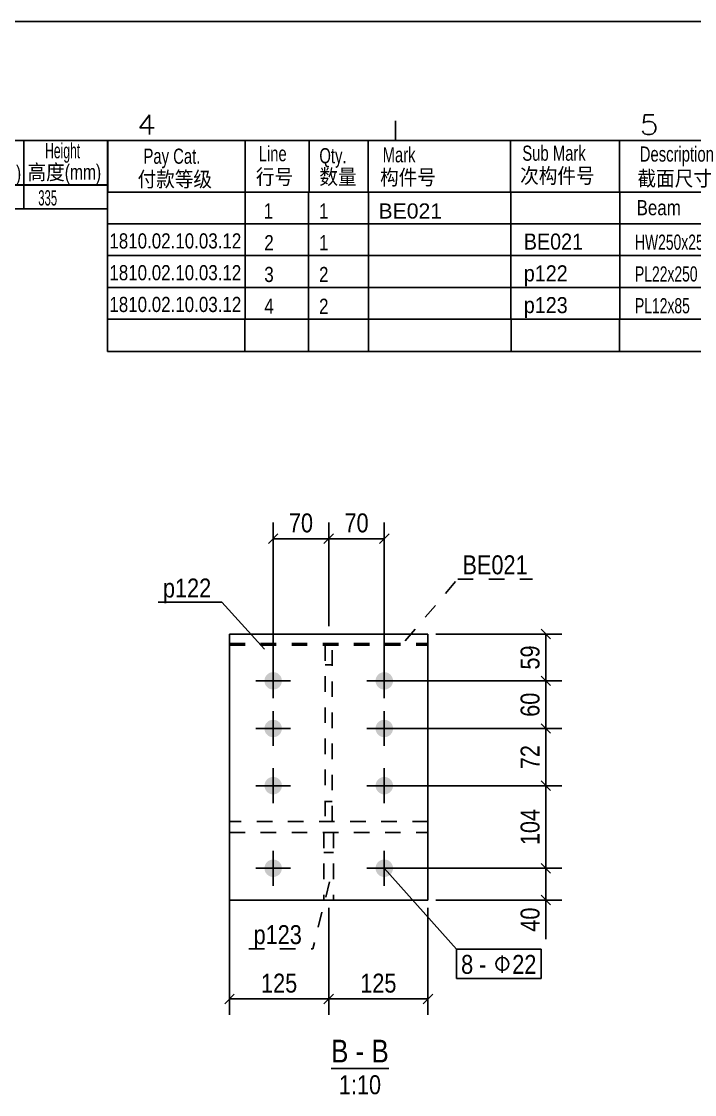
# Model space of a CAD drawing. Header units: millimetres. Extents: x -66 to 354, y -113 to 184.
# Drawn here: x 165.4 to 250.2, y 48.7 to 183.8 of the extents above; entities that cross this region are included whole.
import ezdxf

# ---------------------------------------------------------------- set-up
doc = ezdxf.new("R2010")
doc.units = ezdxf.units.MM
doc.linetypes.add('DXK_LINE_DOT2', pattern=[3.9198, 1.9599, -1.9599])
doc.styles.add('Arial', font='ARIAL.TTF', dxfattribs={"height": 0.2})
doc.styles.add('Arial Narrow', font='ARIALN.TTF', dxfattribs={"height": 0.2})

# ---------------------------------------------------------------- blocks, each defined once
blk = doc.blocks.new('Unknown-234527029-4379')
at = {"color": 7, "linetype": 'Continuous'}
for p, q in [((339.19, 168.84), (176.3, 168.84)), ((176.3, 162.35), (176.3, 168.84)), ((193.59, 162.35), (193.59, 168.84)), ((201.66, 162.35), (201.66, 168.84)), ((209.09, 162.35), (209.09, 168.84)), ((227.04, 162.35), (227.04, 168.84)), ((240.75, 162.35), (240.75, 168.84)), ((264.68, 162.35), (264.68, 168.84)), ((277.48, 162.35), (277.48, 168.84)), ((292.53, 162.35), (292.53, 168.84)), ((304.5, 162.35), (304.5, 168.84)), ((316.52, 162.35), (316.52, 168.84)), ((327.18, 162.35), (327.18, 168.84)), ((339.19, 168.84), (339.19, 162.35)), ((339.17, 162.35), (176.23, 162.35)), ((176.23, 162.35), (339.19, 162.35)), ((176.23, 162.35), (176.23, 158.35)), ((193.57, 162.35), (193.57, 158.35)), ((201.57, 162.35), (201.57, 158.35)), ((209.13, 162.35), (209.13, 158.35)), ((227.05, 162.35), (227.05, 158.35)), ((240.79, 162.35), (240.79, 158.35)), ((264.72, 162.35), (264.72, 158.35)), ((277.48, 162.35), (277.48, 158.35)), ((292.53, 162.35), (292.53, 158.35)), ((304.53, 162.35), (304.53, 158.35)), ((316.53, 162.35), (316.53, 158.35)), ((327.19, 162.35), (327.19, 158.35)), ((339.19, 162.35), (339.19, 158.35)), ((339.18, 158.35), (176.23, 158.35)), ((339.18, 158.35), (176.23, 158.35)), ((176.23, 158.35), (176.23, 154.35)), ((193.57, 158.35), (193.57, 154.35)), ((193.57, 158.35), (193.57, 154.35)), ((201.57, 158.35), (201.57, 154.35)), ((209.13, 158.35), (209.13, 154.35)), ((227.05, 158.35), (227.05, 154.35)), ((240.79, 158.35), (240.79, 154.35)), ((264.73, 158.35), (264.73, 154.35)), ((277.48, 158.35), (277.48, 154.35)), ((292.53, 158.35), (292.53, 154.35)), ((304.53, 158.35), (304.53, 154.35)), ((316.53, 158.35), (316.53, 154.35)), ((327.19, 158.35), (327.19, 154.35)), ((339.19, 158.35), (339.19, 154.35)), ((176.23, 154.35), (339.19, 154.35)), ((339.18, 154.35), (176.23, 154.35)), ((176.23, 154.35), (176.23, 150.35)), ((193.57, 154.35), (193.57, 150.35)), ((193.57, 154.35), (193.57, 150.35)), ((201.57, 154.35), (201.57, 150.35)), ((209.13, 154.35), (209.13, 150.35)), ((227.05, 154.35), (227.05, 150.35)), ((240.79, 154.35), (240.79, 150.35)), ((264.73, 154.35), (264.73, 150.35)), ((277.48, 154.35), (277.48, 150.35)), ((292.53, 154.35), (292.53, 150.35)), ((304.53, 154.35), (304.53, 150.35)), ((316.53, 154.35), (316.53, 150.35)), ((327.19, 154.35), (327.19, 150.35)), ((339.19, 154.35), (339.19, 150.35)), ((176.23, 150.35), (339.19, 150.35)), ((339.18, 150.35), (176.23, 150.35)), ((176.23, 150.35), (176.23, 146.35)), ((193.57, 150.35), (193.57, 146.35)), ((193.57, 150.35), (193.57, 146.35)), ((201.57, 150.35), (201.57, 146.35)), ((209.13, 150.35), (209.13, 146.35)), ((227.05, 150.35), (227.05, 146.35)), ((240.79, 150.35), (240.79, 146.35)), ((264.73, 150.35), (264.73, 146.35)), ((277.48, 150.35), (277.48, 146.35)), ((292.53, 150.35), (292.53, 146.35)), ((304.53, 150.35), (304.53, 146.35)), ((316.53, 150.35), (316.53, 146.35)), ((327.19, 150.35), (327.19, 146.35)), ((339.19, 150.35), (339.19, 146.35)), ((176.23, 146.35), (339.19, 146.35)), ((176.23, 146.35), (176.23, 142.27)), ((339.12, 146.35), (176.23, 146.35)), ((193.55, 146.35), (193.55, 142.27)), ((201.55, 146.35), (201.55, 142.27)), ((209.15, 146.35), (209.15, 142.27)), ((227.11, 146.35), (227.11, 142.27)), ((240.77, 146.35), (240.77, 142.27)), ((277.44, 146.35), (277.44, 142.28)), ((292.51, 146.34), (292.51, 142.27)), ((304.33, 146.35), (304.33, 142.35)), ((316.51, 146.35), (316.51, 142.27)), ((327.18, 146.35), (327.18, 142.27)), ((339.19, 146.35), (339.19, 142.27)), ((339.12, 142.27), (176.23, 142.27))]:
    blk.add_line(p, q, dxfattribs=at)
at = {"color": 3, "style": 'Arial'}
for s, height, width, p in [('Pay Cat.', 1.91, 0.7, (180.78, 165.92)), ('Line', 1.91, 0.7, (195.29, 166.24)), ('Qty.', 1.91, 0.7, (202.94, 165.98)), ('Mark', 1.91, 0.7, (210.91, 166.1)), ('Sub Mark', 1.91, 0.7, (228.51, 166.3)), ('Description', 1.9102, 0.7, (243.31, 166.19)), ('ABM', 1.91, 0.7, (308.57, 165.98)), ('Weight', 1.91, 0.7, (317.64, 165.98)), ('REMARK', 1.91, 0.7, (328.57, 165.98)), ('行号', 1.91, 0.9, (194.94, 163.32)), ('数量', 1.91, 0.9, (202.94, 163.32)), ('构件号', 1.91, 0.9, (210.59, 163.26)), ('次构件号', 1.91, 0.9, (228.24, 163.46)), ('截面尺寸', 1.91, 0.9, (243.02, 163.12)), ('材料订单号', 1.91, 0.9, (304.57, 163.32)), ('重量(kg)', 1.91, 0.9, (317.64, 163.32)), ('备 注', 1.91, 0.9, (329.9, 163.32))]:
    blk.add_text(s, height=height, dxfattribs=dict(at, width=width)).set_placement(p)
at = {"color": 3, "linetype": 'Continuous'}
for s, height, style, width, p in [('Material', 1.91, 'Arial', 0.7, (266.77, 165.97)), ('Finish', 1.91, 'Arial', 0.7, (294.71, 165.97)), ('付款等级', 1.91, 'Arial', 0.9, (180.03, 163.02)), ('材质', 1.91, 'Arial', 0.9, (267.84, 162.84)), ('油漆', 1.91, 'Arial', 0.7, (295.25, 163.23)), ('1', 1.91, 'Arial', 0.8, (195.91, 159.02)), ('1', 1.91, 'Arial', 0.8, (202.9, 159.02)), ('Beam', 1.91, 'Arial', 0.8, (242.91, 159.44)), ('1810.02.10.03.12', 1.9102, 'Arial', 0.8, (176.48, 155.25)), ('2', 1.91, 'Arial', 0.8, (196, 155.03)), ('1', 1.91, 'Arial', 0.8, (202.9, 155.02)), ('BE021', 2.022, 'Arial', 0.88, (228.7, 155.11)), ('HW250x250x9x14', 1.9089, 'Arial Narrow', 0.8, (242.71, 155.09)), ('Q355B', 1.91, 'Arial', 0.6, (266.21, 155.21)), ('9704', 1.91, 'Arial', 0.8, (279.77, 155.22)), ('G', 1.91, 'Arial', 0.8, (295.61, 155.27)), ('697.04', 1.91, 'Arial', 0.7, (317.17, 155.23)), ('1810.02.10.03.12', 1.9102, 'Arial', 0.8, (176.48, 151.25)), ('3', 1.91, 'Arial', 0.8, (196, 151.03)), ('2', 1.91, 'Arial', 0.8, (202.9, 151.02)), ('p122', 2.022, 'Arial', 0.88, (228.7, 151.11)), ('PL22x250', 1.909, 'Arial Narrow', 0.8, (242.71, 151.09)), ('Q355B', 1.91, 'Arial', 0.6, (266.21, 151.21)), ('335', 1.91, 'Arial', 0.8, (279.77, 151.22)), ('G', 1.91, 'Arial', 0.8, (295.61, 151.27)), ('28.93', 1.91, 'Arial', 0.7, (317.17, 151.23)), ('1810.02.10.03.12', 1.9102, 'Arial', 0.8, (176.48, 147.25)), ('4', 1.91, 'Arial', 0.8, (196, 147.03)), ('2', 1.91, 'Arial', 0.8, (202.9, 147.02)), ('p123', 2.022, 'Arial', 0.88, (228.7, 147.11)), ('PL12x85', 1.909, 'Arial Narrow', 0.8, (242.71, 147.09)), ('Q355B', 1.91, 'Arial', 0.6, (266.21, 147.21)), ('155', 1.91, 'Arial', 0.8, (279.77, 147.22)), ('G', 1.91, 'Arial', 0.8, (295.61, 147.27)), ('1.47', 1.91, 'Arial', 0.7, (317.17, 147.23)), ('TOTAL', 2.022, 'Arial', 0.7, (307, 143.19)), ('727.43', 1.91, 'Arial', 0.7, (317.08, 143.31))]:
    blk.add_text(s, height=height, dxfattribs=dict(at, style=style, width=width)).set_placement(p)
at = {"color": 3, "style": 'Arial'}
for s, p in [('Length', (279.77, 165.97)), ('长度(mm)', (279.77, 163.3))]:
    blk.add_text(s, height=1.91, dxfattribs=at).set_placement(p)
at = {"color": 3, "linetype": 'Continuous', "style": 'Arial'}
blk.add_text('BE021', height=1.91, dxfattribs=at).set_placement((210.39, 159.02))
blk = doc.blocks.new('Unknown-234527029-4382')
at = {"color": 7, "linetype": 'Continuous'}
for p, q in [((143.2, 163.26), (143.2, 168.84)), ((176.24, 168.84), (143.2, 168.84)), ((155.92, 163.26), (155.92, 168.84)), ((165.7, 163.25), (165.7, 168.83)), ((176.24, 163.26), (176.24, 168.84)), ((176.24, 163.26), (143.2, 163.26)), ((143.2, 163.24), (176.23, 163.24)), ((143.2, 163.24), (143.2, 160.24)), ((155.97, 163.24), (155.97, 160.24)), ((165.7, 163.24), (165.7, 160.24)), ((176.23, 163.24), (176.23, 160.24)), ((176.23, 160.24), (143.2, 160.24))]:
    blk.add_line(p, q, dxfattribs=at)
at = {"color": 3, "style": 'Arial Narrow'}
for s, p in [('Length', (145.98, 166.58)), ('长度(mm)', (144.2, 163.8))]:
    blk.add_text(s, height=1.909, dxfattribs=at).set_placement(p)
at = {"color": 3, "linetype": 'Continuous', "style": 'Arial Narrow'}
for s, width, p in [('Width', 0.7, (158.26, 166.43)), ('Height', 0.7, (168.38, 166.61)), ('宽度(mm)', 0.9, (156.09, 163.81)), ('高度(mm)', 0.9, (166.17, 163.91)), ('9748', 0.65, (146.09, 160.67)), ('250', 0.65, (159.88, 160.56)), ('335', 0.65, (167.52, 160.67))]:
    blk.add_text(s, height=1.909, dxfattribs=dict(at, width=width)).set_placement(p)
blk = doc.blocks.new('Unknown-234527029-4389')
at = {"color": 7, "linetype": 'Continuous'}
for p, q in [((354.19, 183.84), (-65.81, 183.84)), ((181.52, 172.09), (180.33, 170.43)), ((181.52, 169.59), (181.52, 172.09)), ((243.78, 171.02), (243.9, 172.09)), ((243.9, 172.09), (245.09, 172.09)), ((180.33, 170.43), (182.11, 170.43)), ((212.53, 171.34), (212.53, 168.84)), ((243.9, 171.14), (243.78, 171.02)), ((244.26, 171.26), (243.9, 171.14)), ((244.62, 171.26), (244.26, 171.26)), ((244.97, 171.14), (244.62, 171.26)), ((245.21, 170.9), (244.97, 171.14)), ((245.33, 170.55), (245.21, 170.9)), ((245.21, 169.95), (245.33, 170.31)), ((245.33, 170.31), (245.33, 170.55)), ((243.66, 170.07), (243.78, 169.83)), ((243.78, 169.83), (243.9, 169.71)), ((243.9, 169.71), (244.26, 169.59)), ((244.26, 169.59), (244.62, 169.59)), ((244.62, 169.59), (244.97, 169.71)), ((244.97, 169.71), (245.21, 169.95)), ((339.19, 168.84), (-40.81, 168.84))]:
    blk.add_line(p, q, dxfattribs=at)
blk = doc.blocks.new('Unknown-234527029-13 - 1982')
at = {"color": 6, "linetype": 'Continuous'}
blk.add_line((204.42, 51.99), (211.69, 51.99), dxfattribs=at)
at = {"color": 0, "linetype": 'Continuous'}
for points in [[(206.61, 52.74), (206.61, 55.74), (204.42, 55.74), (204.42, 52.74)], [(208.6, 52.74), (208.6, 55.74), (207.51, 55.74), (207.51, 52.74)], [(211.69, 52.74), (211.69, 55.74), (209.5, 55.74), (209.5, 52.74)], [(210.72, 48.74), (210.72, 51.24), (205.39, 51.24), (205.39, 48.74)]]:
    blk.add_wipeout(points, dxfattribs=at)
at = {"color": 6, "linetype": 'Continuous', "style": 'Arial Narrow'}
for s, height, p in [('B', 2.86, (204.42, 52.74)), ('B', 2.86, (209.5, 52.74)), ('-', 2.86, (207.51, 52.74)), ('1:10', 2.386, (205.39, 48.74))]:
    blk.add_text(s, height=height, dxfattribs=at).set_placement(p)
blk = doc.blocks.new('Part-234527029-1984 - 1982')
at = {"color": 7, "linetype": 'DXK_LINE_DOT2'}
for p, q in [((204.72, 81.7), (203.52, 81.7)), ((203.52, 81.7), (203.52, 73.2)), ((204.72, 81.7), (204.72, 73.2)), ((204.72, 79.2), (203.52, 79.2)), ((204.72, 73.2), (203.52, 73.2))]:
    blk.add_line(p, q, dxfattribs=at)
blk = doc.blocks.new('Part-234527029-1983 - 1982')
at = {"color": 2, "linetype": 'Continuous'}
for p, q in [((191.62, 73.2), (191.62, 106.7)), ((191.62, 106.7), (216.62, 106.7)), ((216.62, 106.7), (216.62, 73.2)), ((216.62, 73.2), (191.62, 73.2))]:
    blk.add_line(p, q, dxfattribs=at)
blk = doc.blocks.new('Part-234527029-1989 - 1982')
at = {"color": 7, "linetype": 'DXK_LINE_DOT2'}
for p, q in [((191.62, 106.7), (216.62, 106.7)), ((191.62, 106.7), (191.62, 105.3)), ((191.62, 105.5), (216.62, 105.5)), ((216.62, 106.7), (216.62, 105.3)), ((191.62, 105.3), (216.62, 105.3)), ((203.67, 105.3), (203.67, 83.1)), ((204.57, 83.1), (204.57, 105.3)), ((203.67, 102.8), (204.57, 102.8)), ((204.57, 85.6), (203.67, 85.6)), ((216.62, 83.1), (191.62, 83.1)), ((191.62, 83.1), (191.62, 81.7)), ((216.62, 81.7), (216.62, 83.1)), ((191.62, 81.7), (216.62, 81.7))]:
    blk.add_line(p, q, dxfattribs=at)
blk = doc.blocks.new('Bolt-234527029-1990 - 1982')
at = {"linetype": 'Continuous'}
for points in [[(196.02, 100.8, -1), (198.22, 100.8, -1)], [(210.02, 100.8, -1), (212.22, 100.8, -1)], [(196.02, 94.8, -1), (198.22, 94.8, -1)], [(210.02, 94.8, -1), (212.22, 94.8, -1)], [(196.02, 87.6, -1), (198.22, 87.6, -1)], [(210.02, 87.6, -1), (212.22, 87.6, -1)], [(196.02, 77.2, -1), (198.22, 77.2, -1)], [(210.02, 77.2, -1), (212.22, 77.2, -1)]]:
    blk.add_hatch(color=3, dxfattribs=at).paths.add_polyline_path(points)
at = {"color": 3, "linetype": 'Continuous'}
for p, q in [((197.12, 98.6), (197.12, 103)), ((211.12, 98.6), (211.12, 103)), ((194.92, 100.8), (199.32, 100.8)), ((208.92, 100.8), (213.32, 100.8)), ((197.12, 92.6), (197.12, 97)), ((211.12, 92.6), (211.12, 97)), ((194.92, 94.8), (199.32, 94.8)), ((208.92, 94.8), (213.32, 94.8)), ((197.12, 85.4), (197.12, 89.8)), ((211.12, 85.4), (211.12, 89.8)), ((194.92, 87.6), (199.32, 87.6)), ((208.92, 87.6), (213.32, 87.6)), ((197.12, 75), (197.12, 79.4)), ((211.12, 75), (211.12, 79.4)), ((194.92, 77.2), (199.32, 77.2)), ((208.92, 77.2), (213.32, 77.2))]:
    blk.add_line(p, q, dxfattribs=at)
blk = doc.blocks.new('StraightDimension-234527029-2087 - 1982')
at = {"color": 7, "linetype": 'Continuous'}
for p, q in [((204.12, 107.7), (204.12, 120.75)), ((211.12, 101.8), (211.12, 120.75)), ((204.72, 119.3), (203.52, 118.1)), ((210.52, 118.1), (211.72, 119.3)), ((204.12, 118.7), (211.12, 118.7))]:
    blk.add_line(p, q, dxfattribs=at)
at = {"color": 0}
blk.add_wipeout([(209.65, 119), (209.65, 122.5), (205.6, 122.5), (205.6, 119)], dxfattribs=at)
at = {"color": 4, "style": 'Arial Narrow'}
blk.add_text('70', height=2.386, dxfattribs=at).set_placement((206.1, 119.5))
blk = doc.blocks.new('StraightDimension-234527029-4112 - 1982')
at = {"color": 7, "linetype": 'Continuous'}
for p, q in [((232.08, 87), (230.88, 88.2)), ((212.12, 87.6), (233.48, 87.6)), ((231.48, 77.2), (231.48, 87.6)), ((212.12, 77.2), (233.48, 77.2)), ((230.88, 77.8), (232.08, 76.6))]:
    blk.add_line(p, q, dxfattribs=at)
at = {"color": 0}
blk.add_wipeout([(231.18, 85.18), (227.68, 85.18), (227.68, 79.61), (231.18, 79.61)], dxfattribs=at)
at = {"color": 4, "style": 'Arial Narrow'}
blk.add_text('104', height=2.386, rotation=90.0002, dxfattribs=at).set_placement((230.68, 80.11))
blk = doc.blocks.new('StraightDimension-234527029-2088 - 1982')
at = {"color": 7, "linetype": 'Continuous'}
for p, q in [((197.12, 101.8), (197.12, 120.75)), ((204.12, 107.7), (204.12, 120.75)), ((197.72, 119.3), (196.52, 118.1)), ((203.52, 118.1), (204.72, 119.3)), ((197.12, 118.7), (204.12, 118.7))]:
    blk.add_line(p, q, dxfattribs=at)
at = {"color": 0}
blk.add_wipeout([(202.65, 119), (202.65, 122.5), (198.6, 122.5), (198.6, 119)], dxfattribs=at)
at = {"color": 4, "style": 'Arial Narrow'}
blk.add_text('70', height=2.386, dxfattribs=at).set_placement((199.1, 119.5))
blk = doc.blocks.new('StraightDimension-234527029-4109 - 1982')
at = {"color": 7, "linetype": 'Continuous'}
for p, q in [((232.08, 106.1), (230.88, 107.3)), ((217.62, 106.7), (233.48, 106.7)), ((231.48, 100.8), (231.48, 106.7)), ((230.88, 101.4), (232.08, 100.2)), ((212.12, 100.8), (233.48, 100.8))]:
    blk.add_line(p, q, dxfattribs=at)
at = {"color": 0}
blk.add_wipeout([(231.18, 105.77), (227.68, 105.77), (227.68, 101.72), (231.18, 101.72)], dxfattribs=at)
at = {"color": 4, "style": 'Arial Narrow'}
blk.add_text('59', height=2.386, rotation=90.0002, dxfattribs=at).set_placement((230.68, 102.22))
blk = doc.blocks.new('StraightDimension-234527029-4110 - 1982')
at = {"color": 7, "linetype": 'Continuous'}
for p, q in [((232.08, 100.2), (230.88, 101.4)), ((212.12, 100.8), (233.48, 100.8)), ((231.48, 94.8), (231.48, 100.8)), ((212.12, 94.8), (233.48, 94.8)), ((230.88, 95.4), (232.08, 94.2))]:
    blk.add_line(p, q, dxfattribs=at)
at = {"color": 0}
blk.add_wipeout([(231.18, 99.82), (227.68, 99.82), (227.68, 95.77), (231.18, 95.77)], dxfattribs=at)
at = {"color": 4, "style": 'Arial Narrow'}
blk.add_text('60', height=2.386, rotation=90.0002, dxfattribs=at).set_placement((230.68, 96.27))
blk = doc.blocks.new('StraightDimension-234527029-4111 - 1982')
at = {"color": 7, "linetype": 'Continuous'}
for p, q in [((212.12, 94.8), (233.48, 94.8)), ((232.08, 94.2), (230.88, 95.4)), ((231.48, 87.6), (231.48, 94.8)), ((230.88, 88.2), (232.08, 87)), ((212.12, 87.6), (233.48, 87.6))]:
    blk.add_line(p, q, dxfattribs=at)
at = {"color": 0}
blk.add_wipeout([(231.18, 93.22), (227.68, 93.22), (227.68, 89.17), (231.18, 89.17)], dxfattribs=at)
at = {"color": 4, "style": 'Arial Narrow'}
blk.add_text('72', height=2.386, rotation=90.0002, dxfattribs=at).set_placement((230.68, 89.67))
blk = doc.blocks.new('StraightDimension-234527029-4113 - 1982')
at = {"color": 7, "linetype": 'Continuous'}
for p, q in [((212.12, 77.2), (233.48, 77.2)), ((230.88, 77.8), (232.08, 76.6)), ((231.48, 73.2), (231.48, 77.2)), ((217.62, 73.2), (233.48, 73.2)), ((232.08, 72.6), (230.88, 73.8))]:
    blk.add_line(p, q, dxfattribs=at)
at = {"color": 0}
blk.add_wipeout([(231.18, 72.76), (227.68, 72.76), (227.68, 68.71), (231.18, 68.71)], dxfattribs=at)
at = {"color": 7, "linetype": 'Continuous'}
blk.add_line((231.48, 73.2), (231.48, 68.28), dxfattribs=at)
blk.add_line((231.48, 73.2), (231.48, 68.28), dxfattribs=at)
at = {"color": 4, "style": 'Arial Narrow'}
blk.add_text('40', height=2.386, rotation=90.0002, dxfattribs=at).set_placement((230.68, 69.21))
blk = doc.blocks.new('StraightDimension-234527029-4214 - 1982')
at = {"color": 7, "linetype": 'Continuous'}
for p, q in [((204.12, 72.2), (204.12, 58.74)), ((216.62, 72.2), (216.62, 58.74)), ((204.72, 61.34), (203.52, 60.14)), ((216.02, 60.14), (217.22, 61.34)), ((204.12, 60.74), (216.62, 60.74))]:
    blk.add_line(p, q, dxfattribs=at)
at = {"color": 0}
blk.add_wipeout([(213.16, 61.04), (213.16, 64.54), (207.59, 64.54), (207.59, 61.04)], dxfattribs=at)
at = {"color": 4, "style": 'Arial Narrow'}
blk.add_text('125', height=2.386, dxfattribs=at).set_placement((208.09, 61.54))
blk = doc.blocks.new('StraightDimension-234527029-4215 - 1982')
at = {"color": 7, "linetype": 'Continuous'}
for p, q in [((191.62, 80.7), (191.62, 58.74)), ((204.12, 72.2), (204.12, 58.74)), ((192.22, 61.34), (191.02, 60.14)), ((203.52, 60.14), (204.72, 61.34)), ((191.62, 60.74), (204.12, 60.74))]:
    blk.add_line(p, q, dxfattribs=at)
at = {"color": 0}
blk.add_wipeout([(200.66, 61.04), (200.66, 64.54), (195.09, 64.54), (195.09, 61.04)], dxfattribs=at)
at = {"color": 4, "style": 'Arial Narrow'}
blk.add_text('125', height=2.386, dxfattribs=at).set_placement((195.59, 61.54))
blk = doc.blocks.new('Mark-234527029-2008 - 1982')
at = {"color": 7, "linetype": 'DXK_LINE_DOT2'}
blk.add_line((204.22, 75.47), (202.1, 67.05), dxfattribs=at)
at = {"color": 0}
blk.add_wipeout([(200.75, 67.65), (200.75, 70.15), (194.65, 70.15), (194.65, 67.65)], dxfattribs=at)
blk.add_wipeout([(200.75, 67.65), (200.75, 70.15), (194.65, 70.15), (194.65, 67.65)], dxfattribs=at)
at = {"color": 7, "linetype": 'DXK_LINE_DOT2'}
blk.add_line((194.05, 67.05), (202.1, 67.05), dxfattribs=at)
at = {"color": 3, "style": 'Arial Narrow'}
blk.add_text('p123', height=2.386, dxfattribs=at).set_placement((194.65, 67.65))
blk = doc.blocks.new('Mark-234527029-2005 - 1982')
at = {"color": 7, "linetype": 'Continuous'}
blk.add_line((196.03, 104.78), (190.67, 110.7), dxfattribs=at)
at = {"color": 0}
blk.add_wipeout([(189.32, 111.3), (189.32, 113.8), (183.23, 113.8), (183.23, 111.3)], dxfattribs=at)
blk.add_wipeout([(189.32, 111.3), (189.32, 113.8), (183.23, 113.8), (183.23, 111.3)], dxfattribs=at)
at = {"color": 7, "linetype": 'Continuous'}
blk.add_line((182.63, 110.7), (190.67, 110.7), dxfattribs=at)
at = {"color": 3, "style": 'Arial Narrow'}
blk.add_text('p122', height=2.386, dxfattribs=at).set_placement((183.23, 111.3))
blk = doc.blocks.new('Mark-234527029-2011 - 1982')
at = {"color": 0}
blk.add_wipeout([(229.19, 114.22), (229.19, 116.72), (220.97, 116.72), (220.97, 114.22)], dxfattribs=at)
blk.add_wipeout([(229.19, 114.22), (229.19, 116.72), (220.97, 116.72), (220.97, 114.22)], dxfattribs=at)
at = {"color": 7, "linetype": 'DXK_LINE_DOT2'}
for p, q in [((213.74, 105.83), (220.37, 113.62)), ((220.37, 113.62), (229.79, 113.62))]:
    blk.add_line(p, q, dxfattribs=at)
at = {"color": 3, "style": 'Arial Narrow'}
blk.add_text('BE021', height=2.386, dxfattribs=at).set_placement((220.97, 114.22))
blk = doc.blocks.new('Mark-234527029-2095 - 1982')
at = {"color": 0}
for points in [[(222.32, 63.9), (222.32, 66.4), (220.8, 66.4), (220.8, 63.9)], [(223.99, 63.9), (223.99, 66.4), (223.07, 66.4), (223.07, 63.9)], [(227.24, 63.9), (227.24, 66.4), (224.74, 66.4), (224.74, 63.9)]]:
    blk.add_wipeout(points, dxfattribs=at)
at = {"color": 3, "linetype": 'Continuous'}
blk.add_line((225.99, 64.02), (225.99, 66.21), dxfattribs=at)
at = {"color": 0}
for points in [[(222.32, 63.9), (222.32, 66.4), (220.8, 66.4), (220.8, 63.9)], [(223.99, 63.9), (223.99, 66.4), (223.07, 66.4), (223.07, 63.9)], [(230.28, 63.9), (230.28, 66.4), (227.24, 66.4), (227.24, 63.9)]]:
    blk.add_wipeout(points, dxfattribs=at)
at = {"color": 7, "linetype": 'Continuous'}
for p in [(211.12, 77.2), (220.2, 63.3)]:
    blk.add_line(p, (220.2, 67), dxfattribs=at)
at = {"color": 3, "style": 'Arial Narrow'}
for s, p in [('8', (220.8, 63.9)), ('-', (223.07, 63.9))]:
    blk.add_text(s, height=2.39, dxfattribs=at).set_placement(p)
at = {"color": 0}
blk.add_wipeout([(230.28, 63.9), (230.28, 66.4), (227.24, 66.4), (227.24, 63.9)], dxfattribs=at)
at = {"color": 7, "linetype": 'Continuous'}
for p, q in [((220.2, 67), (230.88, 67)), ((230.88, 63.3), (230.88, 67)), ((220.2, 63.3), (230.88, 63.3))]:
    blk.add_line(p, q, dxfattribs=at)
at = {"color": 3, "linetype": 'Continuous'}
blk.add_circle((225.99, 65.15), 0.812, dxfattribs=at)
at = {"color": 3, "style": 'Arial Narrow'}
blk.add_text('22', height=2.386, dxfattribs=at).set_placement((227.24, 63.9))

msp = doc.modelspace()

# ---------------------------------------------------------------- block references
for name in ['Unknown-234527029-4389', 'Unknown-234527029-4382', 'Unknown-234527029-4379', 'Part-234527029-1983 - 1982', 'Part-234527029-1989 - 1982', 'Bolt-234527029-1990 - 1982', 'Part-234527029-1984 - 1982']:
    msp.add_blockref(name, (0, 0))

# ---------------------------------------------------------------- next in the draw order: block references
for name in ['StraightDimension-234527029-2087 - 1982', 'StraightDimension-234527029-4112 - 1982', 'Unknown-234527029-13 - 1982']:
    msp.add_blockref(name, (0, 0))

# ---------------------------------------------------------------- next in the draw order: block references
for name in ['StraightDimension-234527029-2088 - 1982', 'StraightDimension-234527029-4109 - 1982', 'StraightDimension-234527029-4113 - 1982']:
    msp.add_blockref(name, (0, 0))

# ---------------------------------------------------------------- next in the draw order: block references
for name in ['Mark-234527029-2011 - 1982', 'Mark-234527029-2005 - 1982', 'StraightDimension-234527029-4110 - 1982', 'StraightDimension-234527029-4214 - 1982']:
    msp.add_blockref(name, (0, 0))

# ---------------------------------------------------------------- next in the draw order: block references
for name in ['StraightDimension-234527029-4111 - 1982', 'StraightDimension-234527029-4215 - 1982', 'Mark-234527029-2095 - 1982']:
    msp.add_blockref(name, (0, 0))

# ---------------------------------------------------------------- next in the draw order: block references
msp.add_blockref('Mark-234527029-2008 - 1982', (0, 0))

doc.saveas('drawing.dxf')
